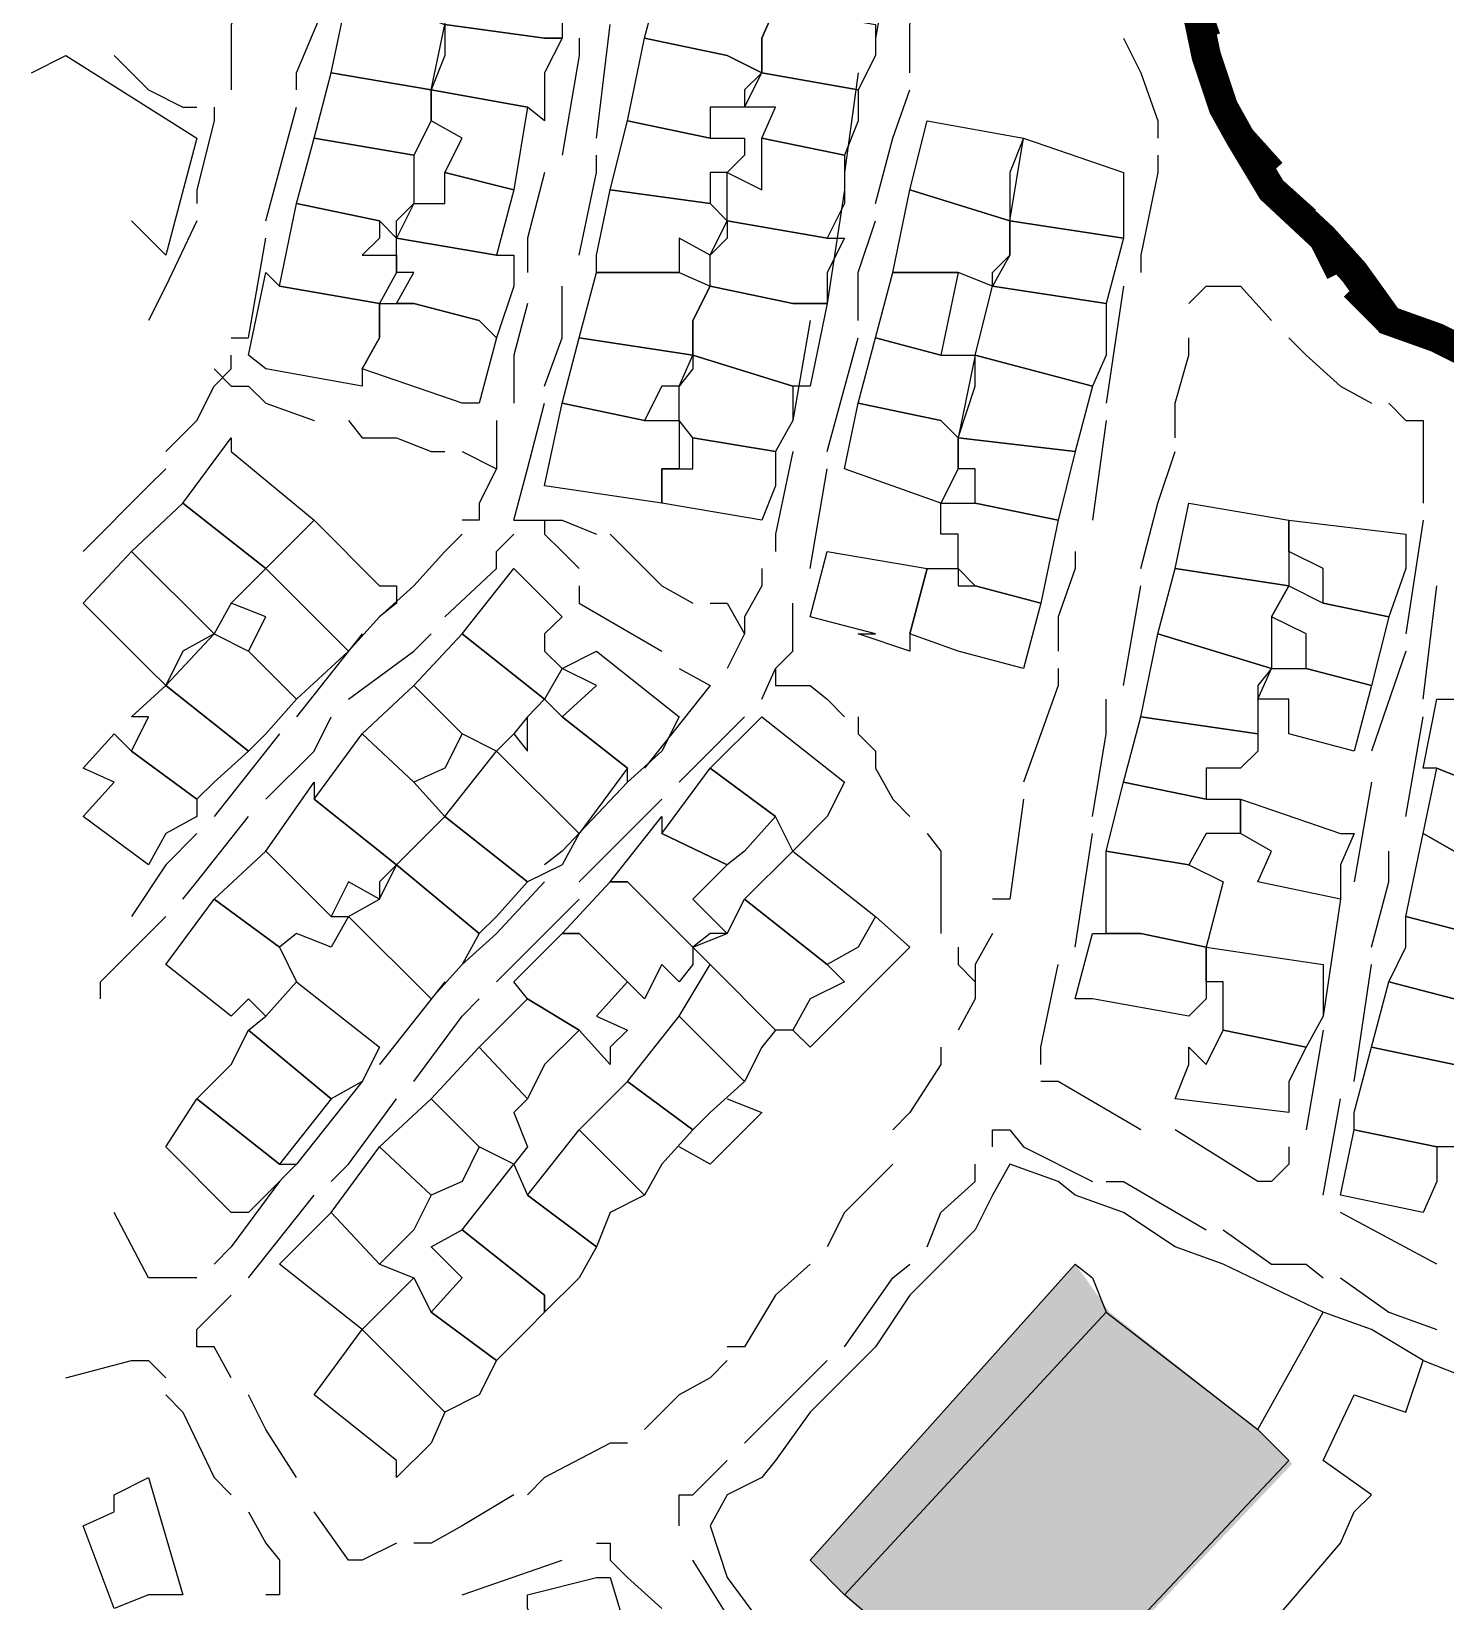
# Model space of a CAD drawing. Header units: millimetres. Extents: x -3588 to 75209, y -3737 to 38254.
# Drawn here: x 27170 to 27285.9, y 17852.6 to 17981.4 of the extents above; entities that cross this region are included whole.
import ezdxf

# ---------------------------------------------------------------- set-up
doc = ezdxf.new("R2010")
doc.units = ezdxf.units.MM
doc.layers.add('H', color=250, linetype='Continuous')
doc.layers.add('P', color=253, linetype='Continuous')

msp = doc.modelspace()

# ---------------------------------------------------------------- hatches: boundary and pattern name
at = {"layer": 'H', "linetype": 'Continuous'}
for points in [[(27255.536, 17880.311), (27258.353, 17876.358), (27236.62, 17853.2), (27233.803, 17856.033), (27255.536, 17880.311), (27255.536, 17880.311)], [(27270.5, 17866.755), (27273.316, 17863.939), (27251.583, 17841.069), (27248.75, 17842.478), (27246.222, 17845.022), (27244.798, 17846.431), (27236.62, 17853.2), (27258.353, 17876.358), (27270.5, 17866.755), (27270.5, 17866.755)]]:
    msp.add_hatch(color=256, dxfattribs=at).paths.add_polyline_path(points)

# ---------------------------------------------------------------- linework, layer by layer
at = {"layer": 'P'}
for points in [[(27213.478, 17983.342), (27213.478, 17980.798), (27212.054, 17980.798), (27203.876, 17981.934), (27205.284, 17988.704), (27206.693, 17987.583), (27213.478, 17986.159), (27214.887, 17986.159), (27213.478, 17983.342)], [(27240.573, 17988.704), (27239.164, 17980.798)], [(27241.981, 17977.981), (27241.981, 17981.934), (27243.389, 17987.583)], [(27187.776, 17986.159), (27187.776, 17984.751), (27186.368, 17981.934), (27186.368, 17976.573)], [(27220.248, 17980.798), (27221.656, 17986.159), (27230.97, 17983.342), (27229.85, 17980.798), (27229.85, 17977.981), (27227.017, 17979.39), (27220.248, 17980.798)], [(27264.85, 17986.159), (27266.259, 17979.39), (27267.667, 17975.149), (27269.075, 17972.62), (27271.62, 17968.379), (27275.861, 17964.426), (27278.389, 17961.609), (27281.222, 17957.657), (27285.175, 17956.248), (27287.992, 17954.824), (27291.944, 17956.248), (27300.138, 17957.657), (27311.149, 17960.473), (27323.28, 17963.018), (27334.002, 17965.834), (27350.374, 17969.787), (27357.16, 17971.212), (27362.521, 17971.212), (27378.893, 17975.149), (27391.023, 17977.981), (27394.976, 17977.981)], [(27191.729, 17976.573), (27191.729, 17977.981), (27194.562, 17984.751)], [(27203.876, 17979.39), (27202.74, 17976.573), (27194.562, 17977.981), (27195.97, 17984.751), (27199.923, 17983.342), (27203.876, 17981.934), (27203.876, 17979.39)], [(27239.164, 17979.39), (27237.74, 17976.573), (27229.85, 17977.981), (27229.85, 17980.798), (27230.97, 17983.342), (27239.164, 17981.934), (27239.164, 17979.39)], [(27212.054, 17977.981), (27212.054, 17974.028), (27210.646, 17975.149), (27202.74, 17976.573), (27203.876, 17981.934), (27212.054, 17980.798), (27213.478, 17980.798), (27212.054, 17977.981)], [(27216.295, 17972.62), (27217.415, 17981.934)], [(27214.887, 17980.798), (27214.887, 17979.39), (27213.478, 17971.212)], [(27228.426, 17976.573), (27228.426, 17975.149), (27225.609, 17975.149), (27225.609, 17972.62), (27218.84, 17974.028), (27220.248, 17980.798), (27227.017, 17979.39), (27229.85, 17977.981), (27228.426, 17976.573)], [(27259.489, 17980.798), (27260.897, 17977.981), (27262.306, 17974.028), (27262.306, 17972.62)], [(27169.996, 17977.981), (27172.829, 17979.39), (27183.551, 17972.62), (27181.007, 17963.018), (27178.19, 17965.834)], [(27176.766, 17979.39), (27179.598, 17976.573), (27182.415, 17975.149), (27183.551, 17975.149)], [(27202.74, 17975.149), (27202.74, 17974.028), (27201.331, 17971.212), (27193.154, 17972.62), (27194.562, 17977.981), (27202.74, 17976.573), (27202.74, 17975.149)], [(27237.74, 17974.028), (27236.62, 17971.212), (27229.85, 17972.62), (27230.97, 17975.149), (27228.426, 17975.149), (27229.85, 17977.981), (27237.74, 17976.573), (27237.74, 17974.028)], [(27237.74, 17977.981), (27236.62, 17969.787)], [(27202.74, 17975.149), (27202.74, 17976.573), (27210.646, 17975.149), (27209.525, 17968.379), (27203.876, 17969.787), (27205.284, 17972.62), (27202.74, 17974.028), (27202.74, 17975.149)], [(27239.164, 17967.259), (27240.573, 17972.62), (27241.981, 17976.573)], [(27184.96, 17975.149), (27184.96, 17974.028), (27183.551, 17968.379), (27183.551, 17967.259)], [(27189.201, 17965.834), (27191.729, 17975.149)], [(27228.426, 17971.212), (27227.017, 17969.787), (27225.609, 17969.787), (27225.609, 17967.259), (27217.415, 17968.379), (27218.84, 17974.028), (27225.609, 17972.62), (27228.426, 17972.62), (27228.426, 17971.212)], [(27250.175, 17969.787), (27250.175, 17965.834), (27241.981, 17968.379), (27243.389, 17974.028), (27251.295, 17972.62), (27250.175, 17969.787)], [(27201.331, 17969.787), (27201.331, 17967.259), (27199.923, 17964.426), (27198.515, 17965.834), (27191.729, 17967.259), (27193.154, 17972.62), (27201.331, 17971.212), (27201.331, 17969.787)], [(27236.62, 17967.259), (27235.211, 17964.426), (27227.017, 17965.834), (27227.017, 17969.787), (27229.85, 17968.379), (27229.85, 17972.62), (27236.62, 17971.212), (27236.62, 17967.259)], [(27259.489, 17969.787), (27259.489, 17968.379), (27259.489, 17964.426), (27250.175, 17965.834), (27251.295, 17972.62), (27259.489, 17969.787)], [(27214.887, 17963.018), (27216.295, 17969.787), (27216.295, 17971.212)], [(27262.306, 17971.212), (27262.306, 17969.787), (27260.897, 17963.018), (27260.897, 17961.609)], [(27199.923, 17965.834), (27201.331, 17967.259), (27203.876, 17967.259), (27203.876, 17969.787), (27209.525, 17968.379), (27208.101, 17963.018), (27199.923, 17964.426), (27199.923, 17965.834)], [(27212.054, 17969.787), (27210.646, 17964.426), (27210.646, 17961.609)], [(27227.017, 17964.426), (27225.609, 17963.018), (27223.065, 17964.426), (27223.065, 17961.609), (27216.295, 17961.609), (27216.295, 17963.018), (27217.415, 17968.379), (27225.609, 17967.259), (27227.017, 17965.834), (27227.017, 17964.426)], [(27236.62, 17968.379), (27235.211, 17959.065)], [(27250.175, 17964.426), (27250.175, 17963.018), (27248.75, 17960.473), (27245.934, 17961.609), (27240.573, 17961.609), (27241.981, 17968.379), (27250.175, 17965.834), (27250.175, 17964.426)], [(27198.515, 17964.426), (27197.09, 17963.018), (27199.923, 17963.018), (27199.923, 17961.609), (27198.515, 17959.065), (27190.321, 17960.473), (27191.729, 17967.259), (27198.515, 17965.834), (27198.515, 17964.426)], [(27183.551, 17965.834), (27181.007, 17960.473), (27179.598, 17957.657)], [(27235.211, 17961.609), (27235.211, 17959.065), (27233.803, 17959.065), (27232.379, 17959.065), (27225.609, 17960.473), (27225.609, 17963.018), (27227.017, 17965.834), (27235.211, 17964.426), (27236.62, 17964.426), (27235.211, 17961.609)], [(27237.74, 17957.657), (27237.74, 17961.609), (27239.164, 17965.834)], [(27248.75, 17961.609), (27250.175, 17963.018), (27250.175, 17965.834), (27259.489, 17964.426), (27258.065, 17959.065), (27248.75, 17960.473), (27248.75, 17961.609)], [(27186.368, 17956.248), (27187.776, 17956.248), (27189.201, 17964.426)], [(27209.525, 17960.473), (27208.101, 17956.248), (27206.693, 17957.657), (27201.331, 17959.065), (27199.923, 17959.065), (27201.331, 17961.609), (27199.923, 17961.609), (27199.923, 17963.018), (27199.923, 17964.426), (27208.101, 17963.018), (27209.525, 17963.018), (27209.525, 17960.473)], [(27197.09, 17953.704), (27197.09, 17952.295), (27189.201, 17953.704), (27187.776, 17954.824), (27189.201, 17961.609), (27190.321, 17960.473), (27198.515, 17959.065), (27198.515, 17956.248), (27197.09, 17953.704)], [(27223.065, 17961.609), (27225.609, 17960.473), (27224.201, 17957.657), (27224.201, 17954.824), (27214.887, 17956.248), (27216.295, 17961.609), (27223.065, 17961.609)], [(27243.389, 17961.609), (27245.934, 17961.609), (27244.525, 17954.824), (27239.164, 17956.248), (27240.573, 17961.609), (27243.389, 17961.609)], [(27212.054, 17952.295), (27213.478, 17956.248), (27213.478, 17960.473)], [(27224.201, 17956.248), (27224.201, 17957.657), (27225.609, 17960.473), (27232.379, 17959.065), (27233.803, 17959.065), (27235.211, 17959.065), (27233.803, 17952.295), (27232.379, 17952.295), (27224.201, 17954.824), (27224.201, 17956.248)], [(27258.065, 17954.824), (27256.944, 17952.295), (27247.342, 17954.824), (27248.75, 17960.473), (27258.065, 17959.065), (27258.065, 17954.824)], [(27259.489, 17960.473), (27258.065, 17950.887)], [(27264.85, 17959.065), (27266.259, 17960.473), (27267.667, 17960.473), (27269.075, 17960.473), (27271.62, 17957.657)], [(27206.693, 17950.887), (27205.284, 17950.887), (27197.09, 17953.704), (27198.515, 17956.248), (27198.515, 17959.065), (27199.923, 17959.065), (27201.331, 17959.065), (27206.693, 17957.657), (27208.101, 17956.248), (27206.693, 17950.887)], [(27210.646, 17959.065), (27209.525, 17954.824), (27209.525, 17950.887)], [(27233.803, 17957.657), (27232.379, 17949.463)], [(27224.201, 17953.704), (27223.065, 17952.295), (27221.656, 17952.295), (27220.248, 17949.463), (27213.478, 17950.887), (27214.887, 17956.248), (27224.201, 17954.824), (27224.201, 17953.704)], [(27235.211, 17946.934), (27237.74, 17956.248)], [(27244.525, 17954.824), (27247.342, 17954.824), (27245.934, 17948.054), (27244.525, 17949.463), (27237.74, 17950.887), (27239.164, 17956.248), (27244.525, 17954.824)], [(27263.714, 17948.054), (27263.714, 17950.887), (27264.85, 17954.824), (27264.85, 17956.248)], [(27273.028, 17956.248), (27274.452, 17954.824), (27277.269, 17952.295), (27279.814, 17950.887)], [(27181.007, 17946.934), (27183.551, 17949.463), (27184.96, 17952.295), (27186.368, 17953.704), (27186.368, 17954.824)], [(27232.379, 17949.463), (27230.97, 17946.934), (27224.201, 17948.054), (27223.065, 17949.463), (27223.065, 17952.295), (27224.201, 17954.824), (27232.379, 17952.295), (27232.379, 17949.463)], [(27247.342, 17952.295), (27247.342, 17954.824), (27256.944, 17952.295), (27255.536, 17946.934), (27245.934, 17948.054), (27247.342, 17952.295)], [(27184.96, 17953.704), (27186.368, 17952.295), (27187.776, 17952.295), (27189.201, 17950.887), (27193.154, 17949.463)], [(27209.525, 17941.285), (27210.646, 17945.51), (27212.054, 17950.887)], [(27220.248, 17949.463), (27223.065, 17949.463), (27223.065, 17945.51), (27221.656, 17945.51), (27221.656, 17942.693), (27212.054, 17944.101), (27213.478, 17950.887), (27220.248, 17949.463)], [(27245.934, 17946.934), (27245.934, 17945.51), (27244.525, 17942.693), (27236.62, 17945.51), (27237.74, 17950.887), (27244.525, 17949.463), (27245.934, 17948.054), (27245.934, 17946.934)], [(27281.222, 17950.887), (27282.63, 17949.463), (27284.039, 17949.463), (27284.039, 17946.934), (27284.039, 17944.101), (27284.039, 17942.693)], [(27195.97, 17949.463), (27197.09, 17948.054), (27199.923, 17948.054), (27202.74, 17946.934), (27203.876, 17946.934)], [(27208.101, 17949.463), (27208.101, 17948.054), (27208.101, 17945.51), (27206.693, 17942.693), (27206.693, 17941.285), (27205.284, 17941.285)], [(27258.065, 17949.463), (27256.944, 17941.285)], [(27182.415, 17942.693), (27186.368, 17948.054), (27186.368, 17946.934), (27193.154, 17941.285), (27189.201, 17937.332), (27182.415, 17942.693)], [(27230.97, 17944.101), (27229.85, 17941.285), (27221.656, 17942.693), (27221.656, 17945.51), (27223.065, 17945.51), (27224.201, 17945.51), (27224.201, 17948.054), (27230.97, 17946.934), (27230.97, 17944.101)], [(27255.536, 17946.934), (27254.128, 17941.285), (27247.342, 17942.693), (27247.342, 17945.51), (27245.934, 17945.51), (27245.934, 17948.054), (27255.536, 17946.934)], [(27205.284, 17946.934), (27208.101, 17945.51)], [(27232.379, 17946.934), (27230.97, 17940.148), (27230.97, 17938.74)], [(27260.897, 17937.332), (27262.306, 17942.693), (27263.714, 17946.934)], [(27174.237, 17938.74), (27179.598, 17944.101), (27181.007, 17945.51)], [(27233.803, 17937.332), (27235.211, 17945.51)], [(27187.776, 17935.923), (27186.368, 17934.499), (27184.96, 17931.971), (27178.19, 17938.74), (27182.415, 17942.693), (27189.201, 17937.332), (27187.776, 17935.923)], [(27247.342, 17942.693), (27254.128, 17941.285), (27252.703, 17934.499), (27247.342, 17935.923), (27245.934, 17937.332), (27245.934, 17940.148), (27244.525, 17940.148), (27244.525, 17942.693), (27247.342, 17942.693)], [(27273.028, 17940.148), (27273.028, 17938.74), (27273.028, 17935.923), (27263.714, 17937.332), (27264.85, 17942.693), (27273.028, 17941.285), (27273.028, 17940.148)], [(27198.515, 17933.379), (27195.97, 17930.562), (27194.562, 17931.971), (27189.201, 17937.332), (27193.154, 17941.285), (27198.515, 17935.923), (27199.923, 17935.923), (27199.923, 17934.499), (27198.515, 17933.379)], [(27209.525, 17941.285), (27212.054, 17941.285)], [(27212.054, 17941.285), (27213.478, 17941.285), (27216.295, 17940.148)], [(27212.054, 17941.285), (27212.054, 17940.148), (27213.478, 17938.74), (27214.887, 17937.332)], [(27282.63, 17937.332), (27281.222, 17933.379), (27275.861, 17934.499), (27275.861, 17937.332), (27273.028, 17938.74), (27273.028, 17941.285), (27282.63, 17940.148), (27282.63, 17937.332)], [(27284.039, 17941.285), (27282.63, 17931.971)], [(27205.284, 17940.148), (27203.876, 17938.74), (27201.331, 17935.923), (27198.515, 17933.379)], [(27203.876, 17933.379), (27208.101, 17937.332), (27208.101, 17938.74), (27209.525, 17940.148)], [(27217.415, 17940.148), (27218.84, 17938.74), (27220.248, 17937.332), (27221.656, 17935.923), (27224.201, 17934.499)], [(27182.415, 17930.562), (27181.007, 17927.73), (27179.598, 17929.138), (27174.237, 17934.499), (27178.19, 17938.74), (27184.96, 17931.971), (27182.415, 17930.562)], [(27241.981, 17931.971), (27241.981, 17930.562), (27237.74, 17931.971), (27239.164, 17931.971), (27233.803, 17933.379), (27235.211, 17938.74), (27243.389, 17937.332), (27241.981, 17931.971)], [(27255.536, 17938.74), (27255.536, 17937.332), (27254.128, 17933.379), (27254.128, 17930.562)], [(27191.729, 17926.609), (27187.776, 17930.562), (27189.201, 17933.379), (27186.368, 17934.499), (27189.201, 17937.332), (27194.562, 17931.971), (27195.97, 17930.562), (27191.729, 17926.609)], [(27212.054, 17931.971), (27212.054, 17930.562), (27213.478, 17929.138), (27212.054, 17926.609), (27205.284, 17931.971), (27209.525, 17937.332), (27213.478, 17933.379), (27212.054, 17931.971)], [(27229.85, 17937.332), (27229.85, 17935.923), (27228.426, 17933.379), (27228.426, 17931.971), (27227.017, 17929.138)], [(27245.934, 17935.923), (27247.342, 17935.923), (27252.703, 17934.499), (27251.295, 17929.138), (27245.934, 17930.562), (27241.981, 17931.971), (27243.389, 17937.332), (27245.934, 17937.332), (27245.934, 17935.923)], [(27271.62, 17933.379), (27271.62, 17929.138), (27262.306, 17931.971), (27263.714, 17937.332), (27273.028, 17935.923), (27271.62, 17933.379)], [(27214.887, 17935.923), (27214.887, 17934.499), (27221.656, 17930.562)], [(27259.489, 17927.73), (27260.897, 17935.923)], [(27275.861, 17934.499), (27281.222, 17933.379), (27279.814, 17927.73), (27274.452, 17929.138), (27274.452, 17931.971), (27271.62, 17933.379), (27273.028, 17935.923), (27275.861, 17934.499)], [(27284.039, 17926.609), (27285.175, 17935.923)], [(27225.609, 17934.499), (27227.017, 17934.499), (27228.426, 17931.971)], [(27229.85, 17926.609), (27230.97, 17929.138), (27232.379, 17930.562), (27232.379, 17933.379), (27232.379, 17934.499)], [(27189.201, 17923.777), (27187.776, 17922.368), (27181.007, 17927.73), (27184.96, 17931.971), (27187.776, 17930.562), (27191.729, 17926.609), (27189.201, 17923.777)], [(27197.09, 17931.971), (27191.729, 17925.185)], [(27195.97, 17926.609), (27201.331, 17930.562), (27202.74, 17931.971)], [(27210.646, 17925.185), (27209.525, 17923.777), (27208.101, 17922.368), (27205.284, 17923.777), (27201.331, 17927.73), (27205.284, 17931.971), (27212.054, 17926.609), (27210.646, 17925.185)], [(27270.5, 17927.73), (27270.5, 17926.609), (27270.5, 17923.777), (27260.897, 17925.185), (27262.306, 17931.971), (27271.62, 17929.138), (27270.5, 17927.73)], [(27221.656, 17922.368), (27218.84, 17919.824), (27218.84, 17920.96), (27213.478, 17925.185), (27216.295, 17927.73), (27213.478, 17929.138), (27216.295, 17930.562), (27223.065, 17925.185), (27221.656, 17922.368)], [(27282.63, 17930.562), (27279.814, 17922.368)], [(27223.065, 17929.138), (27225.609, 17927.73)], [(27230.97, 17929.138), (27230.97, 17927.73), (27233.803, 17927.73), (27235.211, 17926.609), (27236.62, 17925.185)], [(27254.128, 17929.138), (27254.128, 17927.73), (27251.295, 17919.824)], [(27274.452, 17929.138), (27279.814, 17927.73), (27278.389, 17922.368), (27273.028, 17923.777), (27273.028, 17926.609), (27270.5, 17926.609), (27271.62, 17929.138), (27274.452, 17929.138)], [(27184.96, 17919.824), (27183.551, 17918.415), (27178.19, 17922.368), (27179.598, 17925.185), (27178.19, 17925.185), (27181.007, 17927.73), (27187.776, 17922.368), (27184.96, 17919.824)], [(27203.876, 17920.96), (27201.331, 17919.824), (27197.09, 17923.777), (27201.331, 17927.73), (27205.284, 17923.777), (27203.876, 17920.96)], [(27225.609, 17927.73), (27220.248, 17920.96)], [(27213.478, 17925.185), (27218.84, 17920.96), (27214.887, 17915.599), (27208.101, 17922.368), (27209.525, 17923.777), (27210.646, 17922.368), (27210.646, 17923.777), (27210.646, 17925.185), (27212.054, 17926.609), (27213.478, 17925.185)], [(27256.944, 17917.007), (27258.065, 17923.777), (27258.065, 17926.609)], [(27294.777, 17922.368), (27293.353, 17919.824), (27287.992, 17919.824), (27285.175, 17920.96), (27284.039, 17920.96), (27285.175, 17926.609), (27286.583, 17926.609), (27291.944, 17925.185), (27294.777, 17925.185), (27294.777, 17922.368)], [(27189.201, 17918.415), (27193.154, 17922.368), (27194.562, 17925.185)], [(27223.065, 17919.824), (27228.426, 17925.185)], [(27235.211, 17917.007), (27232.379, 17914.174), (27230.97, 17917.007), (27225.609, 17920.96), (27229.85, 17925.185), (27236.62, 17919.824), (27235.211, 17917.007)], [(27237.74, 17925.185), (27237.74, 17923.777), (27239.164, 17922.368), (27239.164, 17920.96), (27240.573, 17918.415), (27241.981, 17917.007)], [(27270.5, 17922.368), (27269.075, 17920.96), (27266.259, 17920.96), (27266.259, 17918.415), (27259.489, 17919.824), (27260.897, 17925.185), (27270.5, 17923.777), (27270.5, 17922.368)], [(27282.63, 17917.007), (27284.039, 17925.185)], [(27181.007, 17915.599), (27179.598, 17913.054), (27174.237, 17917.007), (27176.766, 17919.824), (27174.237, 17920.96), (27176.766, 17923.777), (27178.19, 17922.368), (27183.551, 17918.415), (27183.551, 17917.007), (27181.007, 17915.599)], [(27190.321, 17923.777), (27184.96, 17917.007)], [(27201.331, 17919.824), (27203.876, 17917.007), (27199.923, 17913.054), (27193.154, 17918.415), (27197.09, 17923.777), (27201.331, 17919.824)], [(27213.478, 17913.054), (27210.646, 17911.646), (27203.876, 17917.007), (27208.101, 17922.368), (27214.887, 17915.599), (27213.478, 17913.054)], [(27228.426, 17914.174), (27227.017, 17913.054), (27221.656, 17915.599), (27225.609, 17920.96), (27230.97, 17917.007), (27228.426, 17914.174)], [(27293.353, 17915.599), (27293.353, 17913.054), (27286.583, 17914.174), (27284.039, 17915.599), (27285.175, 17920.96), (27287.992, 17919.824), (27293.353, 17919.824), (27293.353, 17915.599)], [(27198.515, 17911.646), (27198.515, 17910.238), (27195.97, 17911.646), (27194.562, 17908.813), (27189.201, 17914.174), (27193.154, 17919.824), (27193.154, 17918.415), (27199.923, 17913.054), (27198.515, 17911.646)], [(27218.84, 17919.824), (27213.478, 17914.174), (27212.054, 17913.054)], [(27266.259, 17918.415), (27269.075, 17918.415), (27269.075, 17915.599), (27266.259, 17915.599), (27264.85, 17913.054), (27258.065, 17914.174), (27259.489, 17919.824), (27266.259, 17918.415)], [(27279.814, 17919.824), (27278.389, 17911.646)], [(27214.887, 17911.646), (27218.84, 17915.599), (27221.656, 17918.415)], [(27251.295, 17918.415), (27250.175, 17910.238), (27248.75, 17910.238)], [(27277.269, 17913.054), (27277.269, 17910.238), (27270.5, 17911.646), (27271.62, 17914.174), (27269.075, 17915.599), (27269.075, 17918.415), (27277.269, 17915.599), (27278.389, 17915.599), (27277.269, 17913.054)], [(27182.415, 17910.238), (27183.551, 17911.646), (27187.776, 17917.007)], [(27208.101, 17908.813), (27206.693, 17907.405), (27199.923, 17913.054), (27203.876, 17917.007), (27210.646, 17911.646), (27208.101, 17908.813)], [(27225.609, 17907.405), (27224.201, 17906.285), (27218.84, 17911.646), (27217.415, 17911.646), (27221.656, 17917.007), (27221.656, 17915.599), (27227.017, 17913.054), (27224.201, 17910.238), (27227.017, 17907.405), (27225.609, 17907.405)], [(27183.551, 17915.599), (27181.007, 17913.054), (27178.19, 17908.813)], [(27243.389, 17915.599), (27244.525, 17914.174), (27244.525, 17911.646), (27244.525, 17908.813), (27244.525, 17907.405)], [(27255.536, 17906.285), (27256.944, 17915.599)], [(27286.583, 17914.174), (27293.353, 17913.054), (27291.944, 17907.405), (27287.992, 17907.405), (27282.63, 17908.813), (27284.039, 17915.599), (27286.583, 17914.174)], [(27194.562, 17908.813), (27195.97, 17908.813), (27194.562, 17906.285), (27191.729, 17907.405), (27190.321, 17906.285), (27184.96, 17910.238), (27189.201, 17914.174), (27194.562, 17908.813)], [(27237.74, 17906.285), (27235.211, 17904.86), (27228.426, 17910.238), (27232.379, 17914.174), (27239.164, 17908.813), (27237.74, 17906.285)], [(27264.85, 17913.054), (27267.667, 17911.646), (27266.259, 17906.285), (27260.897, 17907.405), (27258.065, 17907.405), (27258.065, 17914.174), (27264.85, 17913.054)], [(27279.814, 17906.285), (27281.222, 17911.646), (27281.222, 17914.174)], [(27205.284, 17904.86), (27202.74, 17902.044), (27195.97, 17908.813), (27198.515, 17910.238), (27199.923, 17913.054), (27206.693, 17907.405), (27205.284, 17904.86)], [(27212.054, 17911.646), (27208.101, 17907.405), (27205.284, 17904.86)], [(27224.201, 17904.86), (27223.065, 17903.452), (27221.656, 17904.86), (27220.248, 17902.044), (27218.84, 17903.452), (27214.887, 17907.405), (27213.478, 17907.405), (27217.415, 17911.646), (27218.84, 17911.646), (27224.201, 17906.285), (27224.201, 17904.86)], [(27190.321, 17906.285), (27191.729, 17903.452), (27189.201, 17900.635), (27187.776, 17902.044), (27186.368, 17900.635), (27181.007, 17904.86), (27184.96, 17910.238), (27190.321, 17906.285)], [(27208.101, 17903.452), (27214.887, 17910.238)], [(27233.803, 17902.044), (27232.379, 17899.499), (27230.97, 17899.499), (27225.609, 17904.86), (27224.201, 17906.285), (27227.017, 17907.405), (27228.426, 17910.238), (27235.211, 17904.86), (27236.62, 17903.452), (27233.803, 17902.044)], [(27277.269, 17910.238), (27275.861, 17900.635)], [(27175.646, 17902.044), (27175.646, 17903.452), (27181.007, 17908.813)], [(27239.164, 17908.813), (27241.981, 17906.285), (27233.803, 17898.091), (27232.379, 17899.499)], [(27287.992, 17904.86), (27286.583, 17902.044), (27281.222, 17903.452), (27282.63, 17906.285), (27282.63, 17908.813), (27287.992, 17907.405), (27287.992, 17904.86)], [(27217.415, 17898.091), (27217.415, 17896.682), (27214.887, 17899.499), (27210.646, 17902.044), (27209.525, 17903.452), (27213.478, 17907.405), (27214.887, 17907.405), (27218.84, 17903.452), (27216.295, 17900.635), (27218.84, 17899.499), (27217.415, 17898.091)], [(27248.75, 17907.405), (27247.342, 17904.86), (27247.342, 17902.044), (27245.934, 17899.499)], [(27266.259, 17902.044), (27264.85, 17900.635), (27256.944, 17902.044), (27255.536, 17902.044), (27256.944, 17907.405), (27258.065, 17907.405), (27260.897, 17907.405), (27266.259, 17906.285), (27266.259, 17903.452), (27266.259, 17902.044)], [(27245.934, 17906.285), (27245.934, 17904.86), (27247.342, 17903.452)], [(27275.861, 17900.635), (27274.452, 17898.091), (27267.667, 17899.499), (27267.667, 17903.452), (27266.259, 17903.452), (27266.259, 17906.285), (27275.861, 17904.86), (27275.861, 17900.635)], [(27229.85, 17898.091), (27228.426, 17895.274), (27223.065, 17900.635), (27225.609, 17904.86), (27230.97, 17899.499), (27229.85, 17898.091)], [(27252.703, 17896.682), (27252.703, 17898.091), (27254.128, 17904.86)], [(27278.389, 17895.274), (27279.814, 17904.86)], [(27197.09, 17895.274), (27194.562, 17893.85), (27187.776, 17899.499), (27189.201, 17900.635), (27191.729, 17903.452), (27198.515, 17898.091), (27197.09, 17895.274)], [(27203.876, 17903.452), (27198.515, 17896.682)], [(27286.583, 17896.682), (27279.814, 17898.091), (27281.222, 17903.452), (27286.583, 17902.044), (27290.824, 17902.044), (27289.4, 17898.091), (27289.4, 17896.682), (27289.4, 17895.274), (27286.583, 17896.682)], [(27201.331, 17895.274), (27205.284, 17900.635), (27206.693, 17902.044)], [(27212.054, 17896.682), (27210.646, 17893.85), (27206.693, 17898.091), (27210.646, 17902.044), (27214.887, 17899.499), (27212.054, 17896.682)], [(27225.609, 17892.729), (27224.201, 17891.321), (27218.84, 17895.274), (27223.065, 17900.635), (27228.426, 17895.274), (27225.609, 17892.729)], [(27186.368, 17896.682), (27187.776, 17899.499), (27194.562, 17893.85), (27190.321, 17888.488), (27183.551, 17893.85), (27186.368, 17896.682)], [(27273.028, 17895.274), (27273.028, 17892.729), (27263.714, 17893.85), (27264.85, 17896.682), (27264.85, 17898.091), (27266.259, 17896.682), (27267.667, 17899.499), (27274.452, 17898.091), (27273.028, 17895.274)], [(27275.861, 17899.499), (27274.452, 17891.321)], [(27209.525, 17888.488), (27206.693, 17889.913), (27202.74, 17893.85), (27206.693, 17898.091), (27210.646, 17893.85), (27209.525, 17892.729), (27210.646, 17889.913), (27209.525, 17888.488)], [(27244.525, 17898.091), (27244.525, 17896.682), (27241.981, 17892.729), (27240.573, 17891.321)], [(27287.992, 17891.321), (27287.992, 17889.913), (27285.175, 17889.913), (27278.389, 17891.321), (27278.389, 17892.729), (27279.814, 17898.091), (27286.583, 17896.682), (27289.4, 17895.274), (27287.992, 17891.321)], [(27197.09, 17895.274), (27191.729, 17888.488)], [(27221.656, 17888.488), (27220.248, 17885.96), (27214.887, 17891.321), (27218.84, 17895.274), (27224.201, 17891.321), (27221.656, 17888.488)], [(27260.897, 17891.321), (27254.128, 17895.274), (27252.703, 17895.274)], [(27189.201, 17885.96), (27187.776, 17884.536), (27186.368, 17884.536), (27181.007, 17889.913), (27183.551, 17893.85), (27190.321, 17888.488), (27191.729, 17888.488), (27189.201, 17885.96)], [(27194.562, 17887.08), (27195.97, 17888.488), (27199.923, 17893.85)], [(27205.284, 17887.08), (27202.74, 17885.96), (27198.515, 17889.913), (27202.74, 17893.85), (27206.693, 17889.913), (27205.284, 17887.08)], [(27227.017, 17893.85), (27229.85, 17892.729), (27225.609, 17888.488), (27223.065, 17889.913)], [(27275.861, 17885.96), (27277.269, 17893.85)], [(27217.415, 17884.536), (27216.295, 17881.719), (27210.646, 17885.96), (27214.887, 17891.321), (27220.248, 17885.96), (27217.415, 17884.536)], [(27248.75, 17889.913), (27248.75, 17891.321), (27250.175, 17891.321), (27251.295, 17889.913), (27256.944, 17887.08)], [(27270.5, 17887.08), (27263.714, 17891.321)], [(27285.175, 17887.08), (27284.039, 17884.536), (27277.269, 17885.96), (27278.389, 17891.321), (27285.175, 17889.913), (27285.175, 17887.08)], [(27201.331, 17883.127), (27198.515, 17880.311), (27194.562, 17884.536), (27198.515, 17889.913), (27202.74, 17885.96), (27201.331, 17883.127)], [(27273.028, 17889.913), (27273.028, 17888.488), (27271.62, 17887.08), (27270.5, 17887.08)], [(27214.887, 17879.174), (27212.054, 17876.358), (27212.054, 17877.766), (27205.284, 17883.127), (27209.525, 17888.488), (27210.646, 17885.96), (27216.295, 17881.719), (27214.887, 17879.174)], [(27275.861, 17876.358), (27267.667, 17880.311), (27263.714, 17881.719), (27259.489, 17884.536), (27255.536, 17885.96), (27254.128, 17887.08), (27250.175, 17888.488), (27248.75, 17885.96), (27247.342, 17883.127), (27244.525, 17880.311), (27241.981, 17877.766), (27239.164, 17873.525), (27233.803, 17868.164), (27230.97, 17864.211), (27229.85, 17862.803), (27227.017, 17861.394), (27225.609, 17858.85), (27227.017, 17854.625), (27230.97, 17849.263), (27237.74, 17838.525), (27239.164, 17835.708)], [(27240.573, 17888.488), (27239.164, 17887.08), (27236.62, 17884.536), (27235.211, 17881.719)], [(27243.389, 17881.719), (27244.525, 17884.536), (27247.342, 17887.08), (27247.342, 17888.488)], [(27190.321, 17887.08), (27186.368, 17881.719), (27184.96, 17880.311)], [(27258.065, 17887.08), (27259.489, 17887.08), (27266.259, 17883.127)], [(27187.776, 17879.174), (27193.154, 17885.96)], [(27183.551, 17879.174), (27182.415, 17879.174), (27181.007, 17879.174), (27179.598, 17879.174), (27176.766, 17884.536)], [(27198.515, 17880.311), (27201.331, 17879.174), (27197.09, 17874.949), (27190.321, 17880.311), (27194.562, 17884.536), (27198.515, 17880.311)], [(27285.175, 17880.311), (27277.269, 17884.536)], [(27210.646, 17874.949), (27208.101, 17872.405), (27202.74, 17876.358), (27205.284, 17879.174), (27202.74, 17881.719), (27205.284, 17883.127), (27212.054, 17877.766), (27212.054, 17876.358), (27210.646, 17874.949)], [(27267.667, 17883.127), (27271.62, 17880.311), (27274.452, 17880.311), (27275.861, 17879.174)], [(27233.803, 17880.311), (27230.97, 17877.766), (27228.426, 17873.525), (27227.017, 17873.525)], [(27256.944, 17879.174), (27258.065, 17876.358), (27236.62, 17853.2), (27233.803, 17856.033), (27255.536, 17880.311), (27256.944, 17879.174)], [(27236.62, 17873.525), (27240.573, 17879.174), (27241.981, 17880.311)], [(27206.693, 17869.588), (27203.876, 17868.164), (27197.09, 17874.949), (27201.331, 17879.174), (27202.74, 17876.358), (27208.101, 17872.405), (27206.693, 17869.588)], [(27277.269, 17879.174), (27281.222, 17876.358), (27285.175, 17874.949)], [(27186.368, 17870.996), (27184.96, 17873.525), (27183.551, 17873.525), (27183.551, 17874.949), (27186.368, 17877.766)], [(27271.62, 17865.635), (27273.028, 17864.211), (27251.295, 17841.069), (27248.75, 17842.478), (27245.934, 17845.31), (27244.525, 17846.431), (27236.62, 17853.2), (27258.065, 17876.358), (27270.5, 17866.755), (27271.62, 17865.635)], [(27239.164, 17835.708), (27241.981, 17837.117), (27248.75, 17842.478), (27251.295, 17841.069), (27273.028, 17864.211), (27270.5, 17866.755), (27275.861, 17876.358)], [(27284.039, 17872.405), (27279.814, 17874.949), (27275.861, 17876.358)], [(27202.74, 17865.635), (27199.923, 17862.803), (27199.923, 17864.211), (27193.154, 17869.588), (27197.09, 17874.949), (27203.876, 17868.164), (27202.74, 17865.635)], [(27172.829, 17870.996), (27178.19, 17872.405), (27179.598, 17872.405), (27181.007, 17870.996)], [(27227.017, 17872.405), (27225.609, 17870.996), (27223.065, 17869.588), (27220.248, 17866.755)], [(27228.426, 17865.635), (27235.211, 17872.405)], [(27269.075, 17847.839), (27277.269, 17857.441), (27278.389, 17859.986), (27279.814, 17861.394), (27275.861, 17864.211), (27278.389, 17869.588), (27282.63, 17868.164), (27284.039, 17872.405), (27294.777, 17868.164)], [(27181.007, 17869.588), (27182.415, 17868.164), (27184.96, 17862.803), (27186.368, 17861.394)], [(27191.729, 17862.803), (27189.201, 17866.755), (27187.776, 17869.588)], [(27218.84, 17865.635), (27217.415, 17865.635), (27212.054, 17862.803), (27210.646, 17861.394)], [(27223.065, 17858.85), (27223.065, 17859.986), (27223.065, 17861.394), (27224.201, 17861.394), (27225.609, 17862.803), (27227.017, 17864.211)], [(27179.598, 17853.2), (27176.766, 17852.08), (27174.237, 17858.85), (27176.766, 17859.986), (27176.766, 17861.394), (27179.598, 17862.803), (27182.415, 17853.2), (27179.598, 17853.2)], [(27209.525, 17861.394), (27205.284, 17858.85), (27202.74, 17857.441), (27201.331, 17857.441)], [(27187.776, 17859.986), (27189.201, 17857.441), (27190.321, 17856.033), (27190.321, 17854.625), (27190.321, 17853.2), (27189.201, 17853.2)], [(27199.923, 17857.441), (27197.09, 17856.033), (27195.97, 17856.033), (27193.154, 17859.986)], [(27216.295, 17857.441), (27217.415, 17857.441), (27217.415, 17856.033), (27218.84, 17854.625), (27221.656, 17852.08)], [(27205.284, 17853.2), (27213.478, 17856.033)], [(27228.426, 17849.263), (27224.201, 17856.033)], [(27210.646, 17852.08), (27210.646, 17853.2), (27216.295, 17854.625), (27217.415, 17854.625), (27220.248, 17845.31), (27218.84, 17845.31), (27216.295, 17845.31), (27216.295, 17847.839), (27213.478, 17846.431), (27210.646, 17852.08)]]:
    msp.add_lwpolyline(points, dxfattribs=at)
for points, const_width in [([(27264.85, 17986.159), (27266.259, 17979.39), (27267.667, 17975.149), (27269.075, 17972.62), (27271.62, 17968.379), (27275.861, 17964.426), (27278.389, 17961.609), (27281.222, 17957.657), (27285.175, 17956.248), (27287.992, 17954.824)], 2.417), ([(27264.85, 17984.751), (27266.259, 17980.798)], 2.417), ([(27264.85, 17986.159), (27266.259, 17979.39), (27267.667, 17975.149), (27269.075, 17972.62), (27271.62, 17968.379), (27275.861, 17964.426), (27278.389, 17961.609), (27281.222, 17957.657), (27285.175, 17956.248), (27287.992, 17954.824), (27291.944, 17956.248), (27300.138, 17957.657), (27311.149, 17960.473), (27323.28, 17963.018), (27359.688, 17971.212), (27359.688, 17972.62), (27362.521, 17972.62), (27362.521, 17971.212), (27362.521, 17968.379), (27388.207, 17854.625), (27431.673, 17658.147), (27400.338, 17666.341), (27351.798, 17688.074), (27330.049, 17595.765)], 1.2), ([(27266.259, 17979.39), (27267.667, 17975.149), (27269.075, 17972.62), (27271.62, 17969.787)], 2.417), ([(27271.62, 17968.379), (27274.452, 17965.834)], 2.417), ([(27275.861, 17964.426), (27277.269, 17961.609)], 2.417), ([(27278.389, 17960.473), (27281.222, 17957.657), (27285.175, 17956.248), (27287.992, 17954.824)], 2.417)]:
    msp.add_lwpolyline(points, dxfattribs=dict(at, const_width=const_width))

doc.saveas('drawing.dxf')
